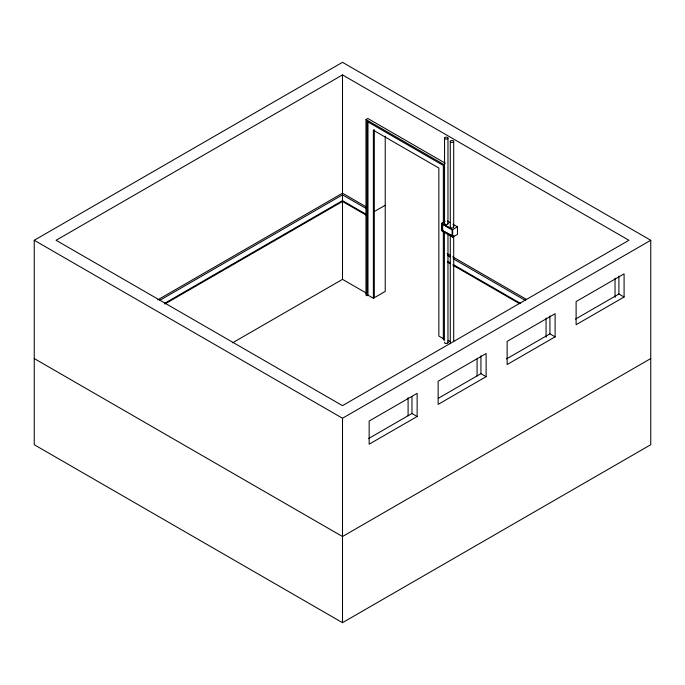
<?xml version="1.0" encoding="UTF-8"?>
<svg xmlns="http://www.w3.org/2000/svg" width="685" height="685" viewBox="0 0 685 685"><rect width="100%" height="100%" fill="white"/><g stroke="black" fill="none" stroke-linecap="round" stroke-linejoin="round"><path stroke-width="1.03" d="M34.25 240.281L342.5 62.318L650.75 240.281L650.75 444.719L342.5 622.682L34.25 444.719L34.25 240.281L342.5 418.252L650.75 240.281M342.5 74.913L56.076 240.281L342.5 405.648L628.924 240.281L342.5 74.913L342.5 193.196L157.713 299.884M385.227 136.161L385.227 291.416L373.376 298.258L367.982 295.141L367.049 295.672L365.97 295.055L365.97 119.558L367.828 118.479L445.344 163.235M373.376 298.258L373.376 130.244L374.31 129.705L374.31 297.718M159.947 300.244L342.5 194.848L366.398 208.651M164.58 303.361L342.5 200.636L366.398 214.431M164.845 304.029L342.5 201.467L366.201 215.15M374.31 211.562L385.227 205.26M232.549 342.834L342.5 279.352L366.132 292.992M452.905 224.2L457.46 226.829L457.46 234.373L452.674 237.138L441.739 230.828L441.739 223.284L444.933 221.443M442.245 230.511L452.597 235.991L442.245 230.511L442.245 224.183L452.168 229.912L452.168 236.239M452.168 229.912L457.46 226.829M368.599 438.537L411.959 413.5L417.139 416.497L417.139 393.344L369.164 421.044L369.164 444.197L417.139 416.497M438.494 398.182L480.938 373.676L486.119 376.673L486.119 353.52L438.143 381.22L438.143 404.373L486.119 376.673M506.558 358.889L549.918 333.852L555.107 336.849L555.107 313.696L507.131 341.395L507.131 364.548L555.107 336.849M575.537 319.064L618.897 294.028L624.086 297.016L624.086 273.872L576.111 301.571L576.111 324.716L624.086 297.016M650.75 358.563L342.5 536.526L34.25 358.563M365.97 119.558L444.402 164.837L444.402 222.625M373.376 130.244L438.854 168.048L438.854 336.061L443.358 338.655M447.442 221.05L450.173 222.625M441.739 223.284L452.674 229.595L452.674 237.138M443.572 224.457L449.891 228.105M342.5 193.196L366.132 206.836M447.185 253.638L449.959 255.231M452.708 256.824L526.525 299.439M447.605 255.531L450.379 257.132M453.153 258.733L525.275 300.373M447.605 261.319L450.379 262.92M453.153 264.521L520.651 303.489M447.399 262.021L450.165 263.622M452.939 265.223L519.435 303.618M448.093 340.317L449.934 341.378M618.897 276.141L618.897 294.028M615.044 278.178L615.044 297.35M549.918 315.965L549.918 333.852M546.065 318.003L546.065 337.174M480.938 355.789L480.938 373.676M477.085 358.889L477.085 375.937M453.701 141.444A1.712 0.985 0 0 1 451.141 142.292A1.712 0.985 0 0 1 451.141 140.588A1.712 0.985 0 0 1 453.701 141.444L453.701 226.983M453.701 235.58L453.701 341.635M450.285 141.444L450.285 226.983M450.285 235.58L450.285 343.75M447.973 138.13A1.712 0.985 0 0 1 445.413 138.986A1.712 0.985 0 0 1 445.413 137.283A1.712 0.985 0 0 1 447.973 138.13L447.973 223.678M447.973 234.398L447.973 342.568M444.556 138.13L444.556 223.678M444.402 232.258L444.402 340.334L443.323 339.709L443.323 230.674M443.323 223.19L443.323 165.462L367.049 121.425L367.049 295.672M442.673 223.935L442.673 230.263M411.959 396.666L411.959 413.5M408.097 397.651L408.097 415.761M367.982 121.956L367.982 295.141M342.5 194.848L342.5 279.352M342.5 418.252L342.5 622.682M447.75 342.072A1.712 0.985 0 0 1 446.269 343.553A1.712 0.985 0 0 1 444.788 342.072M447.75 223.182A1.712 0.985 0 0 1 446.269 224.663A1.712 0.985 0 0 1 444.788 223.182M453.205 226.281A1.712 0.985 0 0 1 452.434 227.934A1.712 0.985 0 0 1 450.345 226.726M451.141 235.375A1.712 0.985 0 0 1 450.79 235.22"/></g></svg>
